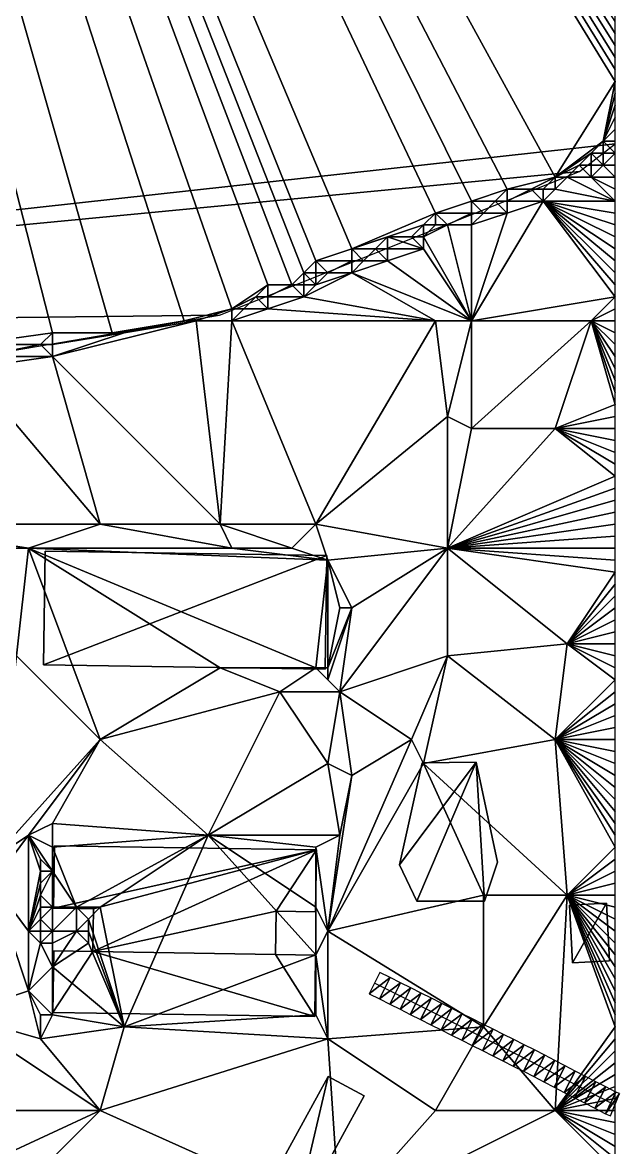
# Model space of a CAD drawing. Header units: metres. Extents: x -1103 to 901, y -902 to 905.
# Drawn here: x 801 to 900.8, y -806.2 to -618.2 of the extents above; entities that cross this region are included whole.
import ezdxf

# ---------------------------------------------------------------- set-up
doc = ezdxf.new("R2010")
doc.units = ezdxf.units.M
for name, color, linetype in [('OSM_BUILDING_FOOTPRINTS', 7, 'CONTINUOUS'), ('OSM_BUILDING_ROOFS', 1, 'CONTINUOUS'), ('OSM_BUILDING_WALLS', 8, 'CONTINUOUS'), ('OSM_ROAD_AXES', 2, 'CONTINUOUS'), ('OSM_ROAD_SURFACE', 9, 'CONTINUOUS'), ('OSM_TERRAIN', 3, 'CONTINUOUS'), ('OSM_WATER_OUTLINES', 4, 'CONTINUOUS'), ('OSM_WATER_SURFACE', 5, 'CONTINUOUS')]:
    doc.layers.add(name, color=color, linetype=linetype)

msp = doc.modelspace()

# ---------------------------------------------------------------- linework, layer by layer
at = {"layer": 'OSM_BUILDING_FOOTPRINTS'}
for points in [[(804.8, -706.5, 8.96), (851.86, -707.23, 8.96), (851.56, -726.24, 8.96), (804.5, -725.51, 8.96), (804.8, -706.5, 8.96)], [(867.79, -741.89, 10.96), (876.79, -741.77, 10.96), (880.37, -758.5, 10.96), (878.18, -765.03, 10.96), (866.88, -765.03, 10.96), (863.99, -758.96, 10.96), (867.79, -741.89, 10.96)], [(806.34, -755.76, 10.22), (850.14, -756.42, 10.22), (849.98, -766.78, 10.22), (843.39, -766.68, 10.22), (843.28, -773.94, 10.22), (849.97, -774.04, 10.22), (849.82, -784.27, 10.22), (806.09, -783.6, 10.22), (806.25, -773.31, 10.22), (812.75, -773.41, 10.22), (812.85, -766.26, 10.22), (806.17, -766.16, 10.22), (806.34, -755.76, 10.22)], [(892.4, -765.65, 9.9), (898.59, -765.33, 9.9), (899.09, -774.99, 9.9), (892.89, -775.31, 9.9), (892.4, -765.65, 9.9)], [(846.2, -819.26, 10.98), (858.1, -797.56, 10.98), (852.09, -794.3, 10.98), (840.19, -816, 10.98), (846.2, -819.26, 10.98)]]:
    msp.add_polyline3d(points, close=True, dxfattribs=at)
at = {"layer": 'OSM_BUILDING_ROOFS'}
for points in [[(851.86, -707.23, 18.96), (804.8, -706.5, 18.96), (804.5, -725.51, 18.96)], [(851.86, -707.23, 18.96), (804.5, -725.51, 18.96), (851.56, -726.24, 18.96)], [(876.79, -741.77, 20.96), (867.79, -741.89, 20.96), (863.99, -758.96, 20.96)], [(876.79, -741.77, 20.96), (863.99, -758.96, 20.96), (866.88, -765.03, 20.96)], [(876.79, -741.77, 20.96), (866.88, -765.03, 20.96), (878.18, -765.03, 20.96)], [(876.79, -741.77, 20.96), (878.18, -765.03, 20.96), (880.37, -758.5, 20.96)], [(850.14, -756.42, 20.22), (806.34, -755.76, 20.22), (806.17, -766.16, 20.22)], [(850.14, -756.42, 20.22), (806.17, -766.16, 20.22), (812.85, -766.26, 20.22)], [(850.14, -756.42, 20.22), (812.85, -766.26, 20.22), (812.75, -773.41, 20.22)], [(843.39, -766.68, 20.22), (850.14, -756.42, 20.22), (812.75, -773.41, 20.22)], [(843.39, -766.68, 20.22), (849.98, -766.78, 20.22), (850.14, -756.42, 20.22)], [(812.75, -773.41, 20.22), (843.28, -773.94, 20.22), (843.39, -766.68, 20.22)], [(898.59, -765.33, 19.9), (892.4, -765.65, 19.9), (892.89, -775.31, 19.9)], [(898.59, -765.33, 19.9), (892.89, -775.31, 19.9), (899.09, -774.99, 19.9)], [(812.75, -773.41, 20.22), (806.25, -773.31, 20.22), (806.09, -783.6, 20.22)], [(812.75, -773.41, 20.22), (806.09, -783.6, 20.22), (849.82, -784.27, 20.22)], [(812.75, -773.41, 20.22), (849.82, -784.27, 20.22), (843.28, -773.94, 20.22)], [(849.82, -784.27, 20.22), (849.97, -774.04, 20.22), (843.28, -773.94, 20.22)], [(852.09, -794.3, 20.98), (840.19, -816, 20.98), (846.2, -819.26, 20.98)], [(852.09, -794.3, 20.98), (846.2, -819.26, 20.98), (858.1, -797.56, 20.98)]]:
    msp.add_3dface(points, dxfattribs=at)
at = {"layer": 'OSM_BUILDING_WALLS'}
for points in [[(804.8, -706.5, 8.96), (804.5, -725.51, 8.96), (804.5, -725.51, 18.96)], [(804.8, -706.5, 8.96), (804.5, -725.51, 18.96), (804.8, -706.5, 18.96)], [(851.86, -707.23, 8.96), (804.8, -706.5, 8.96), (804.8, -706.5, 18.96)], [(851.86, -707.23, 8.96), (804.8, -706.5, 18.96), (851.86, -707.23, 18.96)], [(851.56, -726.24, 8.96), (851.86, -707.23, 8.96), (851.86, -707.23, 18.96)], [(851.56, -726.24, 8.96), (851.86, -707.23, 18.96), (851.56, -726.24, 18.96)], [(804.5, -725.51, 8.96), (851.56, -726.24, 8.96), (851.56, -726.24, 18.96)], [(804.5, -725.51, 8.96), (851.56, -726.24, 18.96), (804.5, -725.51, 18.96)], [(867.79, -741.89, 10.96), (863.99, -758.96, 10.96), (863.99, -758.96, 20.96)], [(867.79, -741.89, 10.96), (863.99, -758.96, 20.96), (867.79, -741.89, 20.96)], [(876.79, -741.77, 10.96), (867.79, -741.89, 10.96), (867.79, -741.89, 20.96)], [(876.79, -741.77, 10.96), (867.79, -741.89, 20.96), (876.79, -741.77, 20.96)], [(880.37, -758.5, 10.96), (876.79, -741.77, 10.96), (876.79, -741.77, 20.96)], [(880.37, -758.5, 10.96), (876.79, -741.77, 20.96), (880.37, -758.5, 20.96)], [(806.34, -755.76, 10.22), (806.17, -766.16, 10.22), (806.17, -766.16, 20.22)], [(806.34, -755.76, 10.22), (806.17, -766.16, 20.22), (806.34, -755.76, 20.22)], [(850.14, -756.42, 10.22), (806.34, -755.76, 10.22), (806.34, -755.76, 20.22)], [(850.14, -756.42, 10.22), (806.34, -755.76, 20.22), (850.14, -756.42, 20.22)], [(849.98, -766.78, 10.22), (850.14, -756.42, 10.22), (850.14, -756.42, 20.22)], [(849.98, -766.78, 10.22), (850.14, -756.42, 20.22), (849.98, -766.78, 20.22)], [(863.99, -758.96, 10.96), (866.88, -765.03, 10.96), (866.88, -765.03, 20.96)], [(863.99, -758.96, 10.96), (866.88, -765.03, 20.96), (863.99, -758.96, 20.96)], [(878.18, -765.03, 10.96), (880.37, -758.5, 10.96), (880.37, -758.5, 20.96)], [(878.18, -765.03, 10.96), (880.37, -758.5, 20.96), (878.18, -765.03, 20.96)], [(866.88, -765.03, 10.96), (878.18, -765.03, 10.96), (878.18, -765.03, 20.96)], [(866.88, -765.03, 10.96), (878.18, -765.03, 20.96), (866.88, -765.03, 20.96)], [(806.17, -766.16, 10.22), (812.85, -766.26, 10.22), (812.85, -766.26, 20.22)], [(806.17, -766.16, 10.22), (812.85, -766.26, 20.22), (806.17, -766.16, 20.22)], [(812.85, -766.26, 10.22), (812.75, -773.41, 10.22), (812.75, -773.41, 20.22)], [(812.85, -766.26, 10.22), (812.75, -773.41, 20.22), (812.85, -766.26, 20.22)], [(843.28, -773.94, 10.22), (843.39, -766.68, 10.22), (843.39, -766.68, 20.22)], [(843.28, -773.94, 10.22), (843.39, -766.68, 20.22), (843.28, -773.94, 20.22)], [(843.39, -766.68, 10.22), (849.98, -766.78, 10.22), (849.98, -766.78, 20.22)], [(843.39, -766.68, 10.22), (849.98, -766.78, 20.22), (843.39, -766.68, 20.22)], [(898.59, -765.33, 9.9), (892.4, -765.65, 9.9), (892.4, -765.65, 19.9)], [(898.59, -765.33, 9.9), (892.4, -765.65, 19.9), (898.59, -765.33, 19.9)], [(892.4, -765.65, 9.9), (892.89, -775.31, 9.9), (892.89, -775.31, 19.9)], [(892.4, -765.65, 9.9), (892.89, -775.31, 19.9), (892.4, -765.65, 19.9)], [(899.09, -774.99, 9.9), (898.59, -765.33, 9.9), (898.59, -765.33, 19.9)], [(899.09, -774.99, 9.9), (898.59, -765.33, 19.9), (899.09, -774.99, 19.9)], [(806.25, -773.31, 10.22), (806.09, -783.6, 10.22), (806.09, -783.6, 20.22)], [(806.25, -773.31, 10.22), (806.09, -783.6, 20.22), (806.25, -773.31, 20.22)], [(812.75, -773.41, 10.22), (806.25, -773.31, 10.22), (806.25, -773.31, 20.22)], [(812.75, -773.41, 10.22), (806.25, -773.31, 20.22), (812.75, -773.41, 20.22)], [(849.97, -774.04, 10.22), (843.28, -773.94, 10.22), (843.28, -773.94, 20.22)], [(849.97, -774.04, 10.22), (843.28, -773.94, 20.22), (849.97, -774.04, 20.22)], [(849.82, -784.27, 10.22), (849.97, -774.04, 10.22), (849.97, -774.04, 20.22)], [(849.82, -784.27, 10.22), (849.97, -774.04, 20.22), (849.82, -784.27, 20.22)], [(892.89, -775.31, 9.9), (899.09, -774.99, 9.9), (899.09, -774.99, 19.9)], [(892.89, -775.31, 9.9), (899.09, -774.99, 19.9), (892.89, -775.31, 19.9)], [(806.09, -783.6, 10.22), (849.82, -784.27, 10.22), (849.82, -784.27, 20.22)], [(806.09, -783.6, 10.22), (849.82, -784.27, 20.22), (806.09, -783.6, 20.22)], [(852.09, -794.3, 10.98), (840.19, -816, 10.98), (840.19, -816, 20.98)], [(852.09, -794.3, 10.98), (840.19, -816, 20.98), (852.09, -794.3, 20.98)], [(858.1, -797.56, 10.98), (852.09, -794.3, 10.98), (852.09, -794.3, 20.98)], [(858.1, -797.56, 10.98), (852.09, -794.3, 20.98), (858.1, -797.56, 20.98)], [(846.2, -819.26, 10.98), (858.1, -797.56, 10.98), (858.1, -797.56, 20.98)], [(846.2, -819.26, 10.98), (858.1, -797.56, 20.98), (846.2, -819.26, 20.98)]]:
    msp.add_3dface(points, dxfattribs=at)
at = {"layer": 'OSM_ROAD_AXES'}
msp.add_polyline3d([(900, -799.02, 11.02), (899.26, -798.72, 11.1), (885.62, -791.65, 12.3), (859.82, -778.69, 12.91)], dxfattribs=at)
at = {"layer": 'OSM_ROAD_SURFACE'}
for points in [[(862.44, -777.77, 12.94), (860.72, -776.91, 12.95), (858.92, -780.48, 12.98)], [(862.44, -777.77, 12.94), (858.92, -780.48, 12.98), (860.64, -781.34, 12.96)], [(864.16, -778.63, 12.93), (862.44, -777.77, 12.94), (860.64, -781.34, 12.96)], [(864.16, -778.63, 12.93), (860.64, -781.34, 12.96), (862.37, -782.21, 12.95)], [(865.88, -779.5, 12.91), (864.16, -778.63, 12.93), (862.37, -782.21, 12.95)], [(865.88, -779.5, 12.91), (862.37, -782.21, 12.95), (864.09, -783.07, 12.93)], [(867.6, -780.36, 12.9), (865.88, -779.5, 12.91), (864.09, -783.07, 12.93)], [(867.6, -780.36, 12.9), (864.09, -783.07, 12.93), (865.8, -783.94, 12.92)], [(869.32, -781.23, 12.88), (867.6, -780.36, 12.9), (865.8, -783.94, 12.92)], [(869.32, -781.23, 12.88), (865.8, -783.94, 12.92), (867.52, -784.8, 12.9)], [(871.04, -782.09, 12.87), (869.32, -781.23, 12.88), (867.52, -784.8, 12.9)], [(871.04, -782.09, 12.87), (867.52, -784.8, 12.9), (869.25, -785.66, 12.89)], [(872.76, -782.95, 12.85), (871.04, -782.09, 12.87), (869.25, -785.66, 12.89)], [(872.76, -782.95, 12.85), (869.25, -785.66, 12.89), (870.97, -786.53, 12.87)], [(874.48, -783.82, 12.84), (872.76, -782.95, 12.85), (870.97, -786.53, 12.87)], [(874.48, -783.82, 12.84), (870.97, -786.53, 12.87), (872.68, -787.39, 12.86)], [(876.2, -784.68, 12.82), (874.48, -783.82, 12.84), (872.68, -787.39, 12.86)], [(876.2, -784.68, 12.82), (872.68, -787.39, 12.86), (874.4, -788.26, 12.86)], [(877.92, -785.55, 12.81), (876.2, -784.68, 12.82), (874.4, -788.26, 12.86)], [(877.92, -785.55, 12.81), (874.4, -788.26, 12.86), (876.12, -789.12, 12.85)], [(879.64, -786.41, 12.71), (877.92, -785.55, 12.81), (876.12, -789.12, 12.85)], [(879.64, -786.41, 12.71), (876.12, -789.12, 12.85), (877.84, -789.99, 12.76)], [(881.36, -787.27, 12.61), (879.64, -786.41, 12.71), (877.84, -789.99, 12.76)], [(881.36, -787.27, 12.61), (877.84, -789.99, 12.76), (879.56, -790.85, 12.67)], [(883.08, -788.14, 12.51), (881.36, -787.27, 12.61), (879.56, -790.85, 12.67)], [(883.08, -788.14, 12.51), (879.56, -790.85, 12.67), (881.28, -791.71, 12.58)], [(884.8, -789, 12.4), (883.08, -788.14, 12.51), (881.28, -791.71, 12.58)], [(884.8, -789, 12.4), (881.28, -791.71, 12.58), (883, -792.58, 12.49)], [(886.53, -789.87, 12.3), (884.8, -789, 12.4), (883, -792.58, 12.49)], [(886.53, -789.87, 12.3), (883, -792.58, 12.49), (884.71, -793.44, 12.4)], [(888.25, -790.76, 12.2), (886.53, -789.87, 12.3), (884.71, -793.44, 12.4)], [(888.25, -790.76, 12.2), (884.71, -793.44, 12.4), (886.41, -794.31, 12.3)], [(889.95, -791.64, 12.1), (888.25, -790.76, 12.2), (886.41, -794.31, 12.3)], [(889.95, -791.64, 12.1), (886.41, -794.31, 12.3), (888.11, -795.2, 12.2)], [(891.66, -792.53, 11.99), (889.95, -791.64, 12.1), (888.11, -795.2, 12.2)], [(891.66, -792.53, 11.99), (888.11, -795.2, 12.2), (889.82, -796.08, 12.1)], [(893.36, -793.41, 11.88), (891.66, -792.53, 11.99), (889.82, -796.08, 12.1)], [(893.36, -793.41, 11.88), (889.82, -796.08, 12.1), (891.52, -796.96, 11.99)], [(895.07, -794.29, 11.75), (893.36, -793.41, 11.88), (891.52, -796.96, 11.99)], [(895.07, -794.29, 11.75), (891.52, -796.96, 11.99), (893.23, -797.85, 11.84)], [(896.77, -795.18, 11.58), (895.07, -794.29, 11.75), (893.23, -797.85, 11.84)], [(896.77, -795.18, 11.58), (893.23, -797.85, 11.84), (894.93, -798.73, 11.61)], [(898.48, -796.06, 11.43), (896.77, -795.18, 11.58), (894.93, -798.73, 11.61)], [(898.48, -796.06, 11.43), (894.93, -798.73, 11.61), (896.64, -799.61, 11.41)], [(900.13, -796.92, 11.37), (898.48, -796.06, 11.43), (896.64, -799.61, 11.41)], [(900.13, -796.92, 11.37), (896.64, -799.61, 11.41), (898.39, -800.52, 11.23)], [(900.75, -797.17, 11.27), (900.13, -796.92, 11.37), (898.39, -800.52, 11.23)], [(900.75, -797.17, 11.27), (898.39, -800.52, 11.23), (899.25, -800.87, 11.15)]]:
    msp.add_3dface(points, dxfattribs=at)
at = {"layer": 'OSM_TERRAIN'}
for points in [[(792, -672), (806, -670), (720, -334)], [(806, -670), (816, -670), (720, -334)], [(836, -666), (720, -334), (828, -668)], [(842, -662), (720, -334), (836, -666)], [(842, -662), (846, -662), (720, -334)], [(846, -662), (848, -660), (720, -334)], [(848, -660), (850, -658), (720, -334)], [(828, -668), (720, -334), (816, -670)], [(720, -334), (850, -658), (856, -656)], [(876, -648), (720, -334), (870, -650)], [(876, -648), (882, -646), (720, -334)], [(882, -646), (890, -644), (720, -334)], [(856, -656), (870, -650), (720, -334)], [(890, -644), (900, -628), (720, -334)], [(900, -626), (720, -334), (900, -628)], [(900, -626), (900, -624), (720, -334)], [(900, -624), (900, -622), (720, -334)], [(720, -334), (900, -622), (900, -620)], [(720, -334), (900, -620), (900, -618)], [(890, -644), (898, -638), (900, -628)], [(898, -638), (900, -630), (900, -628)], [(898, -638), (900, -632), (900, -630)], [(898, -638), (900, -634), (900, -632)], [(900, -636), (900, -634), (898, -638)], [(898, -638), (900, -638), (900, -636)], [(890, -644), (896, -640), (898, -638)], [(896, -640), (898, -640), (898, -638)], [(898, -640), (900, -640, 2.26), (898, -638)], [(900, -640, 2.26), (900, -638), (898, -638)], [(894, -642), (896, -640), (890, -644)], [(894, -642), (896, -642, 2.15), (896, -640)], [(896, -642, 2.15), (898, -642, 2.23), (896, -640)], [(898, -642, 2.23), (898, -640), (896, -640)], [(898, -642, 2.23), (900, -642, 2.3), (900, -640, 2.26)], [(898, -642, 2.23), (900, -640, 2.26), (898, -640)], [(892, -644, 2.04), (894, -642), (890, -644)], [(892, -644, 2.04), (896, -644, 2.17), (894, -642)], [(896, -644, 2.17), (896, -642, 2.15), (894, -642)], [(896, -644, 2.17), (898, -642, 2.23), (896, -642, 2.15)], [(896, -644, 2.17), (900, -644, 2.35), (898, -642, 2.23)], [(900, -644, 2.35), (900, -642, 2.3), (898, -642, 2.23)], [(882, -646), (886, -646), (890, -644)], [(886, -646), (888, -646, 2.07), (890, -644)], [(888, -646, 2.07), (890, -646, 2.08), (890, -644)], [(890, -646, 2.08), (900, -648, 2.59), (892, -644, 2.04)], [(890, -646, 2.08), (892, -644, 2.04), (890, -644)], [(900, -648, 2.59), (896, -644, 2.17), (892, -644, 2.04)], [(900, -648, 2.59), (900, -646, 2.46), (896, -644, 2.17)], [(896, -644, 2.17), (900, -646, 2.46), (900, -644, 2.35)], [(876, -648), (880, -648), (882, -646)], [(880, -648), (882, -648, 2.19), (882, -646)], [(882, -648, 2.19), (886, -646), (882, -646)], [(882, -648, 2.19), (888, -648, 2.21), (886, -646)], [(888, -648, 2.21), (888, -646, 2.07), (886, -646)], [(888, -648, 2.21), (900, -648, 2.59), (890, -646, 2.08)], [(888, -648, 2.21), (890, -646, 2.08), (888, -646, 2.07)], [(876, -650), (876, -648), (870, -650)], [(876, -668, 5.46), (900, -664, 4.72), (888, -648, 2.21)], [(876, -668, 5.46), (888, -648, 2.21), (882, -650, 2.42)], [(876, -650), (878, -650, 2.42), (876, -648)], [(878, -650, 2.42), (880, -648), (876, -648)], [(878, -650, 2.42), (882, -650, 2.42), (880, -648)], [(882, -650, 2.42), (882, -648, 2.19), (880, -648)], [(882, -650, 2.42), (888, -648, 2.21), (882, -648, 2.19)], [(900, -664, 4.72), (900, -662, 4.42), (888, -648, 2.21)], [(900, -662, 4.42), (900, -660, 4.15), (888, -648, 2.21)], [(888, -648, 2.21), (900, -660, 4.15), (900, -658, 3.88)], [(888, -648, 2.21), (900, -658, 3.88), (900, -656, 3.6)], [(900, -656, 3.6), (900, -654, 3.33), (888, -648, 2.21)], [(900, -654, 3.33), (900, -652, 3.05), (888, -648, 2.21)], [(900, -652, 3.05), (900, -650, 2.78), (888, -648, 2.21)], [(888, -648, 2.21), (900, -650, 2.78), (900, -648, 2.59)], [(868, -652), (870, -650), (856, -656)], [(868, -652), (870, -652), (870, -650)], [(870, -652), (872, -652, 2.65), (870, -650)], [(872, -652, 2.65), (876, -650), (870, -650)], [(872, -652, 2.65), (876, -652, 2.73), (876, -650)], [(876, -668, 5.46), (882, -650, 2.42), (876, -652, 2.73)], [(876, -652, 2.73), (878, -650, 2.42), (876, -650)], [(876, -652, 2.73), (882, -650, 2.42), (878, -650, 2.42)], [(862, -654), (868, -652), (856, -656)], [(862, -654), (866, -654), (868, -652)], [(866, -654), (868, -654, 2.7), (868, -652)], [(868, -654, 2.7), (876, -668, 5.46), (872, -652, 2.65)], [(868, -654, 2.7), (870, -652), (868, -652)], [(868, -654, 2.7), (872, -652, 2.65), (870, -652)], [(872, -652, 2.65), (876, -668, 5.46), (876, -652, 2.73)], [(856, -656), (860, -656), (862, -654)], [(860, -656), (862, -656, 2.53), (862, -654)], [(862, -656, 2.53), (868, -656, 2.99), (862, -654)], [(868, -656, 2.99), (866, -654), (862, -654)], [(868, -656, 2.99), (868, -654, 2.7), (866, -654)], [(868, -656, 2.99), (876, -668, 5.46), (868, -654, 2.7)], [(856, -658), (856, -656), (850, -658)], [(856, -658), (858, -658, 2.46), (856, -656)], [(858, -658, 2.46), (860, -656), (856, -656)], [(858, -658, 2.46), (862, -658, 2.79), (860, -656)], [(862, -658, 2.79), (862, -656, 2.53), (860, -656)], [(876, -668, 5.46), (868, -656, 2.99), (862, -658, 2.79)], [(862, -658, 2.79), (868, -656, 2.99), (862, -656, 2.53)], [(848, -660), (850, -660), (850, -658)], [(850, -660), (852, -660, 2.17), (850, -658)], [(852, -660, 2.17), (856, -658), (850, -658)], [(852, -660, 2.17), (856, -660, 2.52), (856, -658)], [(856, -660, 2.52), (876, -668, 5.46), (862, -658, 2.79)], [(856, -660, 2.52), (862, -658, 2.79), (858, -658, 2.46)], [(856, -660, 2.52), (858, -658, 2.46), (856, -658)], [(846, -662), (848, -662, 1.99), (848, -660)], [(848, -664, 2.21), (870, -668, 5.14), (856, -660, 2.52)], [(848, -664, 2.21), (856, -660, 2.52), (850, -662, 2.18)], [(848, -662, 1.99), (850, -662, 2.18), (848, -660)], [(850, -662, 2.18), (850, -660), (848, -660)], [(850, -662, 2.18), (856, -660, 2.52), (852, -660, 2.17)], [(850, -662, 2.18), (852, -660, 2.17), (850, -660)], [(870, -668, 5.14), (876, -668, 5.46), (856, -660, 2.52)], [(840, -664), (842, -662), (836, -666)], [(840, -664), (842, -664, 1.62), (842, -662)], [(842, -664, 1.62), (846, -662), (842, -662)], [(842, -664, 1.62), (848, -664, 2.21), (846, -662)], [(848, -664, 2.21), (848, -662, 1.99), (846, -662)], [(848, -664, 2.21), (850, -662, 2.18), (848, -662, 1.99)], [(838, -666, 1.56), (840, -664), (836, -666)], [(838, -666, 1.56), (842, -666, 1.86), (840, -664)], [(842, -666, 1.86), (842, -664, 1.62), (840, -664)], [(842, -666, 1.86), (870, -668, 5.14), (848, -664, 2.21)], [(842, -666, 1.86), (848, -664, 2.21), (842, -664, 1.62)], [(896, -668, 5.45), (900, -664, 4.72), (876, -668, 5.46)], [(896, -668, 5.45), (900, -666, 5.07), (900, -664, 4.72)], [(830, -668, 1.37), (836, -666), (828, -668)], [(830, -668, 1.37), (836, -668, 1.56), (836, -666)], [(836, -668, 1.56), (870, -668, 5.14), (842, -666, 1.86)], [(836, -668, 1.56), (842, -666, 1.86), (838, -666, 1.56)], [(836, -668, 1.56), (838, -666, 1.56), (836, -666)], [(900, -668, 5.43), (900, -666, 5.07), (896, -668, 5.45)], [(806, -674, 2.86), (834, -702, 8.63), (830, -668, 1.37)], [(806, -674, 2.86), (830, -668, 1.37), (818, -670, 1.8)], [(818, -670, 1.8), (828, -668), (816, -670)], [(818, -670, 1.8), (830, -668, 1.37), (828, -668)], [(834, -702, 8.63), (836, -668, 1.56), (830, -668, 1.37)], [(834, -702, 8.63), (850, -702, 10.11), (836, -668, 1.56)], [(836, -668, 1.56), (850, -702, 10.11), (870, -668, 5.14)], [(850, -702, 10.11), (872, -684, 9.42), (870, -668, 5.14)], [(872, -684, 9.42), (876, -668, 5.46), (870, -668, 5.14)], [(876, -686, 10.06), (876, -668, 5.46), (872, -684, 9.42)], [(890, -686, 10.02), (896, -668, 5.45), (876, -686, 10.06)], [(876, -686, 10.06), (896, -668, 5.45), (876, -668, 5.46)], [(890, -686, 10.02), (900, -682, 8.82), (896, -668, 5.45)], [(900, -682, 8.82), (900, -680, 8.33), (896, -668, 5.45)], [(900, -680, 8.33), (900, -678, 7.85), (896, -668, 5.45)], [(896, -668, 5.45), (900, -678, 7.85), (900, -676, 7.36)], [(900, -676, 7.36), (900, -674, 6.88), (896, -668, 5.45)], [(896, -668, 5.45), (900, -674, 6.88), (900, -672, 6.39)], [(900, -672, 6.39), (900, -670, 5.91), (896, -668, 5.45)], [(896, -668, 5.45), (900, -670, 5.91), (900, -668, 5.43)], [(804, -672), (806, -670), (792, -672)], [(804, -672), (806, -672, 2.38), (806, -670)], [(806, -674, 2.86), (818, -670, 1.8), (806, -672, 2.38)], [(806, -672, 2.38), (818, -670, 1.8), (806, -670)], [(818, -670, 1.8), (816, -670), (806, -670)], [(794, -674, 3.12), (804, -672), (792, -672)], [(794, -674, 3.12), (806, -674, 2.86), (804, -672)], [(806, -674, 2.86), (806, -672, 2.38), (804, -672)], [(814, -702, 9.57), (806, -674, 2.86), (792, -676, 3.71)], [(792, -676, 3.71), (806, -674, 2.86), (794, -674, 3.12)], [(806, -674, 2.86), (814, -702, 9.57), (834, -702, 8.63)], [(776, -702, 13.01), (814, -702, 9.57), (792, -676, 3.71)], [(890, -686, 10.02), (900, -684, 9.21), (900, -682, 8.82)], [(850, -702, 10.11), (872, -706, 12.95), (872, -684, 9.42)], [(872, -706, 12.95), (876, -686, 10.06), (872, -684, 9.42)], [(890, -686, 10.02), (900, -686, 9.6), (900, -684, 9.21)], [(872, -706, 12.95), (900, -694, 10.52), (890, -686, 10.02)], [(872, -706, 12.95), (890, -686, 10.02), (876, -686, 10.06)], [(900, -694, 10.52), (900, -692, 10.3), (890, -686, 10.02)], [(900, -692, 10.3), (900, -690, 10.09), (890, -686, 10.02)], [(890, -686, 10.02), (900, -690, 10.09), (900, -688, 9.88)], [(900, -688, 9.88), (900, -686, 9.6), (890, -686, 10.02)], [(872, -706, 12.95), (900, -696, 10.73), (900, -694, 10.52)], [(872, -706, 12.95), (900, -698, 10.94), (900, -696, 10.73)], [(900, -700, 11.15), (900, -698, 10.94), (872, -706, 12.95)], [(900, -702, 11.34), (900, -700, 11.15), (872, -706, 12.95)], [(802, -706, 11.4), (776, -702, 13.01), (782, -706, 13.49)], [(802, -706, 11.4), (814, -702, 9.57), (776, -702, 13.01)], [(802, -706, 11.4), (836, -706, 10.76), (814, -702, 9.57)], [(836, -706, 10.76), (834, -702, 8.63), (814, -702, 9.57)], [(836, -706, 10.76), (846, -706, 10.96), (834, -702, 8.63)], [(846, -706, 10.96), (850, -702, 10.11), (834, -702, 8.63)], [(846, -706, 10.96), (852, -708, 11.19), (850, -702, 10.11)], [(852, -708, 11.19), (872, -706, 12.95), (850, -702, 10.11)], [(872, -706, 12.95), (900, -704, 11.5), (900, -702, 11.34)], [(872, -706, 12.95), (900, -706, 11.64), (900, -704, 11.5)], [(782, -706, 13.49), (800, -724, 11.71), (802, -706, 11.4)], [(814, -738, 10.94), (802, -706, 11.4), (800, -724, 11.71)], [(814, -738, 10.94), (834, -726, 11.19), (802, -706, 11.4)], [(834, -726, 11.19), (850, -726, 11.19), (802, -706, 11.4)], [(850, -726, 11.19), (852, -708, 11.19), (802, -706, 11.4)], [(802, -706, 11.4), (852, -708, 11.19), (836, -706, 10.76)], [(852, -708, 11.19), (846, -706, 10.96), (836, -706, 10.76)], [(856, -716, 12.4), (872, -706, 12.95), (852, -708, 11.19)], [(856, -716, 12.4), (854, -730, 13.28), (872, -706, 12.95)], [(854, -730, 13.28), (872, -724, 13.83), (872, -706, 12.95)], [(872, -724, 13.83), (892, -722, 12.86), (872, -706, 12.95)], [(892, -722, 12.86), (900, -710, 11.76), (872, -706, 12.95)], [(900, -710, 11.76), (900, -708, 11.7), (872, -706, 12.95)], [(900, -708, 11.7), (900, -706, 11.64), (872, -706, 12.95)], [(850, -726, 11.19), (852, -726, 11.38), (852, -708, 11.19)], [(852, -726, 11.38), (854, -716, 11.79), (852, -708, 11.19)], [(854, -716, 11.79), (856, -716, 12.4), (852, -708, 11.19)], [(900, -712, 11.82), (900, -710, 11.76), (892, -722, 12.86)], [(892, -722, 12.86), (900, -714, 11.88), (900, -712, 11.82)], [(900, -716, 11.95), (900, -714, 11.88), (892, -722, 12.86)], [(852, -728, 12.04), (854, -730, 13.28), (856, -716, 12.4)], [(852, -728, 12.04), (856, -716, 12.4), (852, -726, 11.38)], [(856, -716, 12.4), (854, -716, 11.79), (852, -726, 11.38)], [(892, -722, 12.86), (900, -718, 12.01), (900, -716, 11.95)], [(900, -720, 12.07), (900, -718, 12.01), (892, -722, 12.86)], [(900, -722, 12.12), (900, -720, 12.07), (892, -722, 12.86)], [(872, -724, 13.83), (890, -738, 13.02), (892, -722, 12.86)], [(890, -738, 13.02), (900, -728, 12.27), (892, -722, 12.86)], [(900, -728, 12.27), (900, -726, 12.23), (892, -722, 12.86)], [(892, -722, 12.86), (900, -726, 12.23), (900, -724, 12.18)], [(892, -722, 12.86), (900, -724, 12.18), (900, -722, 12.12)], [(814, -738, 10.94), (800, -724, 11.71), (796, -758, 9.26)], [(866, -738, 13.42), (872, -724, 13.83), (854, -730, 13.28)], [(866, -738, 13.42), (868, -742, 13), (872, -724, 13.83)], [(890, -738, 13.02), (872, -724, 13.83), (868, -742, 13)], [(814, -738, 10.94), (844, -730, 12.29), (834, -726, 11.19)], [(844, -730, 12.29), (850, -726, 11.19), (834, -726, 11.19)], [(844, -730, 12.29), (854, -730, 13.28), (850, -726, 11.19)], [(854, -730, 13.28), (852, -728, 12.04), (850, -726, 11.19)], [(852, -728, 12.04), (852, -726, 11.38), (850, -726, 11.19)], [(900, -730, 12.32), (900, -728, 12.27), (890, -738, 13.02)], [(832, -754, 12.44), (844, -730, 12.29), (814, -738, 10.94)], [(832, -754, 12.44), (852, -742, 13.7), (844, -730, 12.29)], [(852, -742, 13.7), (854, -730, 13.28), (844, -730, 12.29)], [(852, -742, 13.7), (856, -744, 13.74), (854, -730, 13.28)], [(856, -744, 13.74), (866, -738, 13.42), (854, -730, 13.28)], [(890, -738, 13.02), (900, -732, 12.36), (900, -730, 12.32)], [(900, -734, 12.4), (900, -732, 12.36), (890, -738, 13.02)], [(890, -738, 13.02), (900, -736, 12.45), (900, -734, 12.4)], [(890, -738, 13.02), (900, -738, 12.5), (900, -736, 12.45)], [(802, -754, 9.79), (814, -738, 10.94), (796, -758, 9.26)], [(802, -754, 9.79), (806, -752, 10.33), (814, -738, 10.94)], [(806, -752, 10.33), (832, -754, 12.44), (814, -738, 10.94)], [(852, -770, 12.97), (868, -742, 13), (866, -738, 13.42)], [(852, -770, 12.97), (866, -738, 13.42), (856, -744, 13.74)], [(892, -764, 11.99), (890, -738, 13.02), (868, -742, 13)], [(892, -764, 11.99), (900, -756, 12.14), (890, -738, 13.02)], [(900, -756, 12.14), (900, -754, 12.21), (890, -738, 13.02)], [(890, -738, 13.02), (900, -754, 12.21), (900, -752, 12.27)], [(900, -752, 12.27), (900, -750, 12.33), (890, -738, 13.02)], [(890, -738, 13.02), (900, -750, 12.33), (900, -748, 12.39)], [(890, -738, 13.02), (900, -748, 12.39), (900, -746, 12.45)], [(900, -746, 12.45), (900, -744, 12.51), (890, -738, 13.02)], [(900, -744, 12.51), (900, -742, 12.53), (890, -738, 13.02)], [(890, -738, 13.02), (900, -742, 12.53), (900, -740, 12.52)], [(900, -740, 12.52), (900, -738, 12.5), (890, -738, 13.02)], [(832, -754, 12.44), (854, -754, 13.3), (852, -742, 13.7)], [(852, -770, 12.97), (878, -764, 13), (868, -742, 13)], [(852, -742, 13.7), (854, -754, 13.3), (856, -744, 13.74)], [(878, -764, 13), (892, -764, 11.99), (868, -742, 13)], [(852, -770, 12.97), (856, -744, 13.74), (854, -754, 13.3)], [(806, -756, 12.3), (806, -752, 10.33), (802, -754, 9.79)], [(806, -756, 12.3), (832, -754, 12.44), (806, -752, 10.33)], [(796, -762, 9.18), (802, -770, 10.03), (802, -754, 9.79)], [(796, -762, 9.18), (802, -754, 9.79), (796, -758, 9.26)], [(802, -770, 10.03), (804, -760, 10.99), (802, -754, 9.79)], [(804, -760, 10.99), (804, -758, 10.98), (802, -754, 9.79)], [(804, -758, 10.98), (806, -760, 12.34), (802, -754, 9.79)], [(806, -760, 12.34), (806, -756, 12.3), (802, -754, 9.79)], [(810, -766, 12.5), (832, -754, 12.44), (806, -756, 12.3)], [(814, -766, 12.5), (832, -754, 12.44), (810, -766, 12.5)], [(814, -766, 12.5), (818, -786, 12.44), (832, -754, 12.44)], [(818, -786, 12.44), (850, -774, 12.51), (832, -754, 12.44)], [(850, -766, 12.51), (832, -754, 12.44), (850, -774, 12.51)], [(850, -766, 12.51), (850, -756, 12.57), (832, -754, 12.44)], [(850, -756, 12.57), (854, -754, 13.3), (832, -754, 12.44)], [(852, -770, 12.97), (854, -754, 13.3), (850, -756, 12.57)], [(806, -760, 12.34), (810, -766, 12.5), (806, -756, 12.3)], [(850, -766, 12.51), (852, -770, 12.97), (850, -756, 12.57)], [(892, -764, 11.99), (900, -758, 12.09), (900, -756, 12.14)], [(804, -760, 10.99), (806, -760, 12.34), (804, -758, 10.98)], [(900, -760, 12.03), (900, -758, 12.09), (892, -764, 11.99)], [(802, -770, 10.03), (804, -762, 11.01), (804, -760, 10.99)], [(806, -766, 12.41), (806, -760, 12.34), (804, -764, 11.08)], [(804, -764, 11.08), (806, -760, 12.34), (804, -762, 11.01)], [(804, -762, 11.01), (806, -760, 12.34), (804, -760, 10.99)], [(806, -766, 12.41), (810, -766, 12.5), (806, -760, 12.34)], [(900, -762, 11.97), (900, -760, 12.03), (892, -764, 11.99)], [(790, -784, 9.88), (802, -780, 10.6), (796, -762, 9.18)], [(796, -762, 9.18), (802, -780, 10.6), (802, -770, 10.03)], [(804, -764, 11.08), (804, -762, 11.01), (802, -770, 10.03)], [(892, -764, 11.99), (900, -764, 11.94), (900, -762, 11.97)], [(802, -770, 10.03), (804, -766, 11.16), (804, -764, 11.08)], [(804, -766, 11.16), (806, -766, 12.41), (804, -764, 11.08)], [(878, -786, 12.76), (878, -764, 13), (852, -770, 12.97)], [(878, -786, 12.76), (890, -800, 12.03), (892, -764, 11.99)], [(878, -786, 12.76), (892, -764, 11.99), (878, -764, 13)], [(890, -800, 12.03), (900, -786, 11.44), (892, -764, 11.99)], [(900, -786, 11.44), (900, -784, 11.48), (892, -764, 11.99)], [(900, -784, 11.48), (900, -782, 11.53), (892, -764, 11.99)], [(892, -764, 11.99), (900, -782, 11.53), (900, -780, 11.57)], [(900, -780, 11.57), (900, -778, 11.69), (892, -764, 11.99)], [(892, -764, 11.99), (900, -778, 11.69), (900, -776, 11.86)], [(900, -776, 11.86), (900, -774, 11.9), (892, -764, 11.99)], [(892, -764, 11.99), (900, -774, 11.9), (900, -772, 11.9)], [(900, -772, 11.9), (900, -770, 11.91), (892, -764, 11.99)], [(892, -764, 11.99), (900, -770, 11.91), (900, -768, 11.92)], [(900, -768, 11.92), (900, -766, 11.93), (892, -764, 11.99)], [(892, -764, 11.99), (900, -766, 11.93), (900, -764, 11.94)], [(804, -768, 10.82), (804, -766, 11.16), (802, -770, 10.03)], [(804, -768, 10.82), (806, -770, 10.8), (806, -766, 12.41)], [(804, -768, 10.82), (806, -766, 12.41), (804, -766, 11.16)], [(806, -770, 10.8), (810, -770, 11.36), (810, -766, 12.5)], [(806, -770, 10.8), (810, -766, 12.5), (806, -766, 12.41)], [(810, -770, 11.36), (812, -768, 12.19), (810, -766, 12.5)], [(812, -768, 12.19), (814, -766, 12.5), (810, -766, 12.5)], [(812, -768, 12.19), (818, -786, 12.44), (814, -766, 12.5)], [(850, -774, 12.51), (852, -770, 12.97), (850, -766, 12.51)], [(802, -770, 10.03), (804, -770, 10.24), (804, -768, 10.82)], [(804, -770, 10.24), (806, -770, 10.8), (804, -768, 10.82)], [(810, -770, 11.36), (812, -770, 12.22), (812, -768, 12.19)], [(812, -770, 12.22), (818, -786, 12.44), (812, -768, 12.19)], [(802, -780, 10.6), (804, -772, 11.1), (802, -770, 10.03)], [(804, -772, 11.1), (804, -770, 10.24), (802, -770, 10.03)], [(804, -772, 11.1), (806, -772, 11.86), (806, -770, 10.8)], [(804, -772, 11.1), (806, -770, 10.8), (804, -770, 10.24)], [(806, -776, 12.41), (810, -770, 11.36), (806, -772, 11.86)], [(806, -776, 12.41), (812, -772, 12.25), (810, -770, 11.36)], [(806, -772, 11.86), (810, -770, 11.36), (806, -770, 10.8)], [(812, -772, 12.25), (812, -770, 12.22), (810, -770, 11.36)], [(812, -772, 12.25), (818, -786, 12.44), (812, -770, 12.22)], [(850, -774, 12.51), (852, -788, 13), (852, -770, 12.97)], [(852, -770, 12.97), (852, -788, 13), (878, -786, 12.76)], [(806, -776, 12.41), (804, -772, 11.1), (802, -780, 10.6)], [(806, -776, 12.41), (806, -772, 11.86), (804, -772, 11.1)], [(806, -776, 12.41), (818, -786, 12.44), (812, -772, 12.25)], [(818, -786, 12.44), (850, -784, 12.53), (850, -774, 12.51)], [(850, -784, 12.53), (852, -788, 13), (850, -774, 12.51)], [(802, -780, 10.6), (806, -784, 12.38), (806, -776, 12.41)], [(806, -784, 12.38), (818, -786, 12.44), (806, -776, 12.41)], [(790, -784, 9.88), (804, -788, 11.47), (802, -780, 10.6)], [(802, -780, 10.6), (804, -788, 11.47), (804, -784, 11.77)], [(804, -784, 11.77), (806, -784, 12.38), (802, -780, 10.6)], [(776, -800, 11.32), (814, -800, 12.91), (790, -784, 9.88)], [(814, -800, 12.91), (804, -788, 11.47), (790, -784, 9.88)], [(804, -788, 11.47), (806, -784, 12.38), (804, -784, 11.77)], [(804, -788, 11.47), (818, -786, 12.44), (806, -784, 12.38)], [(852, -788, 13), (850, -784, 12.53), (818, -786, 12.44)], [(814, -800, 12.91), (818, -786, 12.44), (804, -788, 11.47)], [(814, -800, 12.91), (852, -788, 13), (818, -786, 12.44)], [(852, -788, 13), (870, -800, 12.93), (878, -786, 12.76)], [(870, -800, 12.93), (890, -800, 12.03), (878, -786, 12.76)], [(890, -800, 12.03), (900, -788, 11.39), (900, -786, 11.44)], [(814, -800, 12.91), (854, -818, 12.89), (852, -788, 13)], [(852, -788, 13), (854, -818, 12.89), (870, -800, 12.93)], [(890, -800, 12.03), (900, -790, 11.35), (900, -788, 11.39)], [(900, -792, 11.3), (900, -790, 11.35), (890, -800, 12.03)], [(890, -800, 12.03), (900, -794, 11.27), (900, -792, 11.3)], [(900, -796, 11.25), (900, -794, 11.27), (890, -800, 12.03)], [(890, -800, 12.03), (900, -798, 11.02), (900, -796, 11.25)], [(890, -800, 12.03), (900, -800, 11.02), (900, -798, 11.02)], [(776, -800, 11.32), (788, -812, 12.91), (814, -800, 12.91)], [(788, -812, 12.91), (796, -818, 13.03), (814, -800, 12.91)], [(796, -818, 13.03), (854, -818, 12.89), (814, -800, 12.91)], [(900, -810, 10.8), (890, -800, 12.03), (854, -818, 12.89)], [(854, -818, 12.89), (890, -800, 12.03), (870, -800, 12.93)], [(900, -810, 10.8), (900, -808, 10.87), (890, -800, 12.03)], [(900, -808, 10.87), (900, -806, 10.93), (890, -800, 12.03)], [(890, -800, 12.03), (900, -806, 10.93), (900, -804, 10.98)], [(900, -804, 10.98), (900, -802, 11.03), (890, -800, 12.03)], [(890, -800, 12.03), (900, -802, 11.03), (900, -800, 11.02)]]:
    msp.add_3dface(points, dxfattribs=at)
at = {"layer": 'OSM_WATER_OUTLINES'}
msp.add_polyline3d([(440.61, -618.92, 1), (480.79, -622.3, 1), (522.74, -636.88, 1), (568.39, -654.11, 1), (617.31, -669.57, 1), (646.66, -683.27, 1), (678.53, -683.86, 1), (716.04, -686.51, 1), (733.98, -684.16, 1), (833.89, -667.07, 1), (894.08, -643.08, 1), (900, -638.45, 1), (900, 33.02, 1)], dxfattribs=at)
at = {"layer": 'OSM_WATER_SURFACE'}
for points in [[(617.31, -669.57, 1), (900, -638.45, 1), (900, 33.02, 1)], [(617.31, -669.57, 1), (900, 33.02, 1), (888.36, 17.13, 1)], [(617.31, -669.57, 1), (888.36, 17.13, 1), (873.42, 2.98, 1)], [(617.31, -669.57, 1), (873.42, 2.98, 1), (853.01, -11.08, 1)], [(617.31, -669.57, 1), (853.01, -11.08, 1), (820.91, -29.6, 1)], [(617.31, -669.57, 1), (820.91, -29.6, 1), (774.43, -53.44, 1)], [(617.31, -669.57, 1), (894.08, -643.08, 1), (900, -638.45, 1)], [(617.31, -669.57, 1), (833.89, -667.07, 1), (894.08, -643.08, 1)], [(617.31, -669.57, 1), (733.98, -684.16, 1), (833.89, -667.07, 1)]]:
    msp.add_3dface(points, dxfattribs=at)

doc.saveas('drawing.dxf')
